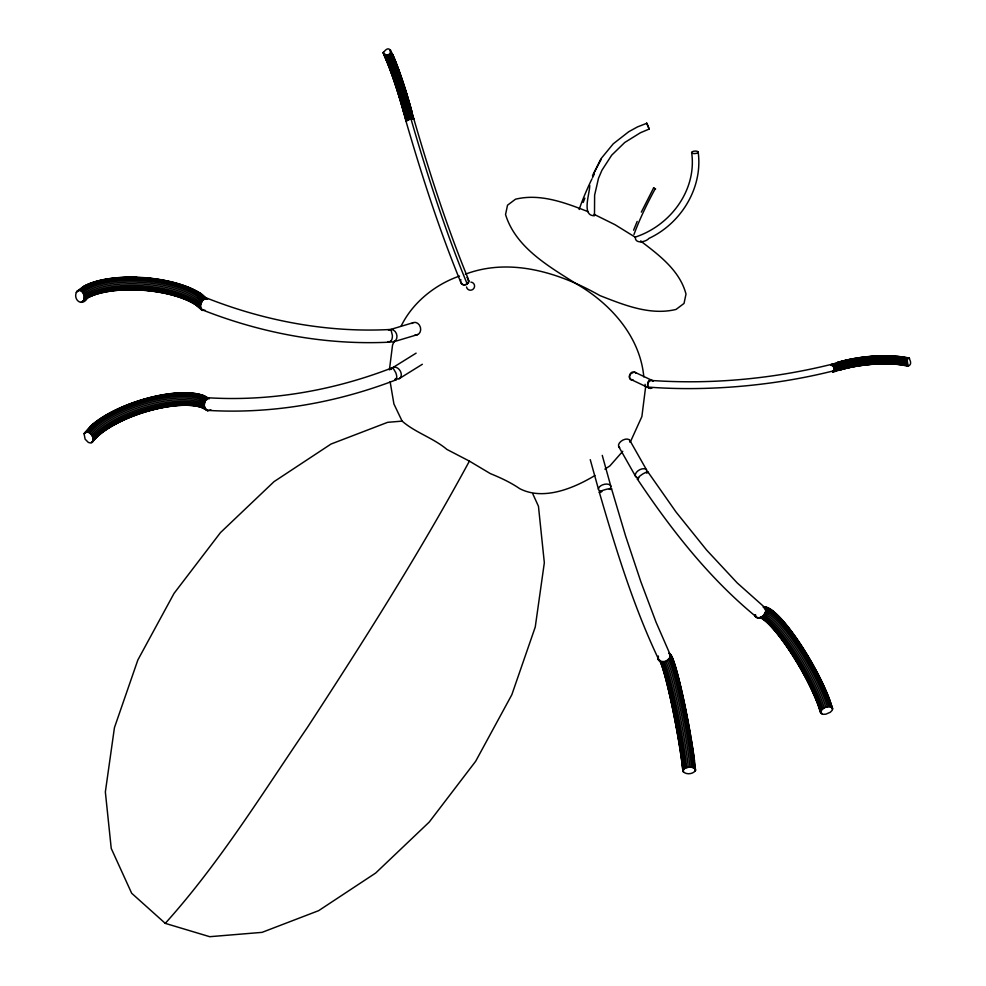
<?xml version="1.0" encoding="UTF-8"?>
<svg xmlns="http://www.w3.org/2000/svg" width="986" height="986" viewBox="0 0 986 986"><rect width="100%" height="100%" fill="white"/><g stroke="black" fill="none" stroke-linecap="round" stroke-linejoin="round"><path stroke-width="1.48" d="M684.136 768.846C687.39 766.861 693.072 766.036 695.524 769.548L695.549 770.374C693.232 774.33 685.726 775.045 682.941 771.298L684.136 768.846A62.71 4.671 79.2 0 0 673.45 705.249A62.71 4.671 79.2 0 0 661.372 661.951L658.34 659.708L658.352 656.023M599.278 492.113C615.954 549.362 633.53 606.895 659.301 660.756C663.726 664.49 673.438 658.414 668.952 653.188L670.098 653.792A69.18 5.164 79.2 0 1 673.475 661.988M908.229 365.88C903.373 345.987 919.568 370.773 902.708 364.98A64.115 24.034 -5.6 0 0 838.839 370.366M208.379 410.41C272.136 414.157 336.546 402.769 396.039 379.856L396.779 377.207A7.001 2.81 69.3 0 0 395.756 372.659L393.562 368.887A5.263 2.108 69.3 0 0 391.479 368.098C333.206 390.579 270.053 401.647 207.602 397.74L206.826 397.826C203.412 400.624 203.128 407.822 206.961 410.336L207.738 410.25L203.486 407.871M200.417 305.192L201.021 309.357C260.661 333.083 325.38 345.359 389.606 342.154L391.664 339.973A7.001 3.624 87.6 0 0 392.379 335.376L391.319 331.062A5.263 2.724 87.6 0 0 389.125 329.558C326.649 332.701 263.706 320.758 205.717 297.661L202.869 299.424L200.417 305.192A61.699 23.146 4.5 0 0 142.267 285.718A61.699 23.146 4.5 0 0 84.192 297.439M831.592 365.584L831.679 364.894L830.717 365.214C833.675 361.8 835.795 374.187 832.726 371.143M383.16 52.985C391.664 40.377 393.858 61.539 383.16 52.985L384.984 57.213A64.793 7.161 73.9 0 1 404.211 114.536L405.973 120.982L406.935 121.044M389.408 369.886L392.551 345.014L394.375 340.983M209.389 398.751L202.783 395.546A68.083 24.601 -17.6 0 0 90.811 426.051L84.069 433.692L85.116 439.177L88.37 442.443L90.724 443.034L97.762 436.28A63.634 22.986 -17.6 0 1 202.413 407.773M92.499 442.135C95.137 437.821 89.332 429.551 84.586 432.743M589.677 185.22C590.281 192.245 580.914 216.057 594.484 215.749L594.62 195.142L598.477 178.343L601.965 170.196L611.69 155.184L624.717 142.502L640.407 132.753L649.182 129.055L646.915 123.238L637.474 126.911L628.748 131.717L613.243 143.82L600.942 158.783L592.463 175.853M646.569 123.077L649.182 129.055M461.411 282.588L461.423 283.808C463.58 286.174 469.385 284.178 469.016 280.825L467.993 280.012M635.07 237.195L635.083 237.158C670.542 225.609 697.053 189.953 691.642 152.522M907.058 364.561A62.291 23.344 -5.6 0 0 839.554 368.912L834.119 370.699L832.899 372.178L839.16 370.107A63.338 23.738 -5.6 0 1 907.773 365.683M91.944 435.701A61.958 22.395 -17.6 0 1 148.048 404.753A61.958 22.395 -17.6 0 1 204.262 405.11L205.31 400.686L208.268 398.64M754.537 614.759C757.371 623.251 771.052 611.887 763.435 607.302L766.467 607.191A69.18 13.767 59.8 0 1 786.766 625.827M390.789 369.553L391.479 368.098M82.048 302.049C87.101 298.98 82.651 287.209 76.957 291.338C72.298 298.696 81.468 307.928 87.52 297.994A63.634 23.874 4.5 0 1 196.3 305.253L201.797 310.035L204.952 310.22M142.662 277.719A69.18 25.956 4.5 0 1 201.834 294.284L207.59 299.276C202.179 296.959 198.124 306.424 201.797 310.035M583.182 202.463L584.895 198.161M633.591 230.194L637.178 221.406M832.578 708.429L832.172 707.665C828.302 705.2 821.091 707.911 820.574 712.644L822.903 714.308L825.8 714.197L830.274 712.274L832.184 710.327L832.578 708.429L829.534 699.382A68.083 13.545 59.8 0 0 767.49 607.844L764.483 607.943M593.966 214.282L614.993 224.685L635.329 237.256C634.898 244.331 646.077 242.014 648.924 238.402C681.055 223.465 703.03 187.796 698.174 152.14A3.278 1.232 -3.9 0 0 693.269 151.351A3.278 1.232 -3.9 0 0 693.269 153.496A3.278 1.232 -3.9 0 0 698.187 152.14M401.08 326.23C412.419 302.727 435.023 284.51 459.513 276.068M630.313 442.048L641.886 416.56L645.571 387.301L645.066 384.33M641.331 212.126L653.595 187.956L655.53 188.992L653.595 187.956M593.486 174.041L595.951 169.185M596.592 167.965L597.873 165.525M598.502 164.305L601.127 159.461M469.398 461.115C419.962 552.419 364.278 640.197 307.607 727.138C262.116 793.804 219.397 863.206 165.266 923.364L131.668 893.254L111.233 848.428L105.354 791.955L114.438 727.668L137.867 659.942L174.029 593.412L220.47 532.6L274.022 481.649L331.037 444.033L387.634 422.328L402.115 421.121C415.648 432.829 433.248 437.92 446.892 449.419L469.398 461.115L490.313 473.588C500.531 477.766 510.526 482.351 519.671 488.637C543.483 500.974 573.766 488.243 594.903 475.523M825.787 707.319A61.958 12.325 59.8 0 0 794.617 645.756A61.958 12.325 59.8 0 0 763.558 615.498L765.888 611.431L765.272 607.918L737.208 582.923L706.617 550.065L676.014 512.005L647.888 471.887M647.555 472.812L647.901 472.245A5.263 1.048 -33.7 0 0 646.816 471.924L643.279 473.687A7.001 1.393 -33.7 0 0 639.359 476.485L637.35 478.703A5.263 1.048 -33.7 0 0 638.423 479.011M666.388 660.99L669.839 657.884L670.049 654.297L656.072 622.24L640.838 581.703L625.58 535.953L611.542 488.773M405.875 120.822L413.565 118.037C429.391 172.476 446.757 226.57 468.288 279.063M390.456 50.039L392.724 54.846A64.953 7.173 73.9 0 1 412 112.318L413.59 118.986L411.914 112.614A66.629 7.358 73.9 0 0 392.132 53.663M649.121 380.337C647.124 381.52 647.013 388.743 649.614 387.868M622.758 451.28L609.853 465.947L604.862 469.139M84.069 433.692L89.603 427.542A70.092 25.328 -17.6 0 1 97.897 420.948M86.349 431.843L91.747 425.841A66.863 24.157 -17.6 0 1 201.736 395.879L207.159 398.936M85.72 432.842L89.43 428.713M87.495 431.954L92.844 426.001A65.618 23.713 -17.6 0 1 200.774 396.606L206.16 399.638M88.715 432.435L94.003 426.544A64.435 23.282 -17.6 0 1 199.973 397.691L205.31 400.686M94.299 439.066L96.086 437.069A65.939 23.824 -17.6 0 1 174.275 405.591M91.71 442.763L97.022 436.86A64.731 23.393 -17.6 0 1 202.364 407.464M831.839 364.426L833.034 365.128L834.07 368.838A62.032 23.257 -5.6 0 1 906.726 362.725M640.9 241.78L640.888 241.151M76.957 291.338L83.563 286.396A69.18 25.956 4.5 0 1 136.992 277.436M76.279 292.398L84.549 286.1A68.083 25.537 4.5 0 1 200.947 293.865L206.641 298.82M79.989 290.377L85.609 286.223A66.863 25.081 4.5 0 1 199.924 293.853L205.569 298.758M81.098 290.87L86.657 286.753A65.618 24.613 4.5 0 1 198.839 294.235L204.435 299.091M82.121 291.733L87.631 287.653A64.435 24.169 4.5 0 1 197.779 294.999L203.313 299.806M81.012 302.369L86.534 298.29A64.731 24.28 4.5 0 1 197.188 305.672M210.942 409.868L207.701 410.755L200.478 406.392A62.069 22.431 -17.6 0 0 143.266 410.768A62.069 22.431 -17.6 0 0 93.214 439.978M392.958 367.544L416.117 353.148M399.207 378.661L422.353 364.278M610.544 489.475L611.246 489.081A5.263 0.752 -15.9 0 0 610.901 488.514L607.339 489.081A7.001 1.011 -15.9 0 0 602.643 490.449L599.574 491.804A5.263 0.752 -15.9 0 0 599.932 492.371L600.831 492.297M756.743 617.544L759.43 617.778L762.301 616.57A61.699 12.276 59.8 0 1 793.225 646.668A61.699 12.276 59.8 0 1 824.259 707.985M388.361 329.891L389.125 329.558M201.021 309.357L202.303 309.247M413.565 118.037L413.159 119.269M830.988 364.709L837.36 362.614A65.643 24.601 -5.6 0 1 902.757 357.105L909.265 358.115M832.258 364.721L837.792 362.885A64.793 24.28 -5.6 0 1 902.326 357.462L907.884 358.349M832.726 365.227L838.236 363.415A63.967 23.972 -5.6 0 1 901.943 358.054L907.465 358.941M833.17 365.954L838.642 364.142A63.203 23.689 -5.6 0 1 907.12 359.73M833.564 366.841L839.012 365.042A62.636 23.479 -5.6 0 1 906.873 360.666M833.873 367.815L833.897 367.815A62.217 23.319 -5.6 0 1 906.726 361.689M832.43 371.907L839.406 369.614M465.355 274.194C510.588 257.149 559.801 272.863 600.043 295.652C623.928 304.933 650.057 315.742 676.039 309.431L684.025 303.441L685.997 294.087C679.896 270.657 659.203 255.152 640.814 241.176M413.011 322.742L389.297 329.854A6.384 5.176 73.3 0 1 396.964 336.004A6.384 5.176 73.3 0 1 390.037 341.464M394.08 341.661L417.793 334.55M387.276 54.834A62.032 6.853 73.9 0 1 408.931 119.355L405.739 120.317L406.676 120.07M832.085 364.204C773.32 378.797 712.262 384.602 651.832 380.497M413.763 118.764L410.965 118.825L409.35 112.663A62.291 6.89 73.9 0 0 389.236 54.045M660.287 661.372L664.847 661.581A61.699 4.597 79.2 0 1 676.519 698.852A61.699 4.597 79.2 0 1 688.314 767.318M765.235 608.892L768.217 608.793A66.863 13.311 59.8 0 1 829.152 698.704L832.172 707.665M765.629 610.087L768.587 609.989A65.618 13.064 59.8 0 1 828.388 698.224L831.371 707.098M765.654 611.443L768.575 611.345A64.435 12.818 59.8 0 1 827.291 697.977L830.249 706.765M765.296 612.861L768.193 612.762M754.943 615.942L755.732 615.917L755.535 614.722M755.695 616.903L757.149 617.532M758.012 617.852L762.314 617.68A62.069 12.35 59.8 0 1 793.952 653.225A62.069 12.35 59.8 0 1 821.769 709.747M908.809 357.93L903.188 357.018A66.469 24.921 -5.6 0 0 836.966 362.589M905.394 357.881L909.659 358.571M908.698 365.794L903.139 364.894A64.953 24.342 -5.6 0 0 872.129 364.241M165.266 923.364L209.735 936.7L262.054 932.362L318.651 910.657L375.666 873.041L429.218 822.09L475.659 761.278L511.82 694.748L535.25 627.034L544.334 562.735L538.455 506.262L532.797 493.85M634.516 372.067L652.67 380.695M631.225 379.585L649.392 388.213M669.753 654.137L670.887 654.741A68.083 5.078 79.2 0 1 690.557 735.79M670.172 655.296L671.293 655.887A66.863 4.992 79.2 0 1 694.378 759.886L695.549 770.374M670.172 656.553L671.281 657.132A65.618 4.893 79.2 0 1 693.934 759.208L695.068 768.772M669.753 657.835L670.85 658.414A64.435 4.807 79.2 0 1 693.084 758.628L694.218 768.106M668.939 659.055L670.036 659.634A63.35 4.72 79.2 0 1 682.238 703.363A63.35 4.72 79.2 0 1 693.035 767.601M657.921 658.562L658.562 659.831M658.34 659.708L659.449 660.3A64.731 4.831 79.2 0 1 681.782 760.97L682.916 770.46M661.68 661.779L662.752 662.345A62.069 4.634 79.2 0 1 674.72 705.224A62.069 4.634 79.2 0 1 685.282 768.156M659.141 660.669L660.238 661.249A63.634 4.745 79.2 0 1 682.201 760.218L683.323 769.622M208.354 398.085L203.868 395.645A69.18 24.995 -17.6 0 0 90.083 426.63M204.681 402.005L199.394 399.034A63.35 22.888 -17.6 0 0 141.023 403.496A63.35 22.888 -17.6 0 0 89.899 433.273M207.701 410.755L201.378 407.28A62.71 22.666 -17.6 0 0 143.586 411.692A62.71 22.666 -17.6 0 0 93.004 441.186M588.26 211.768L588.124 211.694C565.311 202.771 540.229 193.17 515.493 199.209L507.519 205.199L505.547 214.541C515.752 247.708 548.955 266.454 576.551 283.956C610.519 303.589 640.136 336.448 643.809 376.899M765.272 607.918L763.312 606.957L765.21 606.895A70.092 13.952 59.8 0 1 768.538 608.498M756.287 616.879C709.082 578.227 671.109 529.544 637.35 479.048M202.29 300.853L196.793 296.083A63.35 23.763 4.5 0 0 136.13 280.616A63.35 23.763 4.5 0 0 82.984 292.904M200.552 308.063L195.117 303.343A62.069 23.282 4.5 0 0 135.661 288.183A62.069 23.282 4.5 0 0 83.625 300.274M201.6 309.505L202.746 310.491M201.058 309.21L195.585 304.452A62.71 23.528 4.5 0 0 135.526 289.144A62.71 23.528 4.5 0 0 82.935 301.322M669.321 653.385L670.049 654.297M405.973 120.982L405.887 120.847C421.811 175.557 439.275 229.911 460.943 282.649M92.647 437.143A61.699 22.296 -17.6 0 1 148.516 406.318A61.699 22.296 -17.6 0 1 204.484 406.676L205.704 409.338M629.758 440.261L646.569 469.915M618.912 446.941L635.723 476.608M402.115 421.121L393.919 403.977L390.123 381.705M389.79 49.62L392.613 55.549A64.115 7.087 73.9 0 1 411.655 112.293L413.307 118.542M383.246 52.258L384.922 55.869M383.764 54.218L385.403 57.755A63.967 7.075 73.9 0 1 404.396 114.351L406.047 120.6M832.591 709.341L829.509 700.22A69.18 13.767 59.8 0 0 819.945 678.676M819.625 707.554L821.782 713.975M820.993 713.408L817.628 703.006A63.634 12.658 59.8 0 0 760.576 617.791M820.574 712.644L817.616 703.831A64.731 12.88 59.8 0 0 760.6 617.643M602.261 455.384L610.889 486.468M590.257 459.649L598.465 489.253M412.703 118.554L411.063 112.342A63.338 7.001 73.9 0 0 390.616 52.739M411.901 118.653L410.275 112.466A62.734 6.927 73.9 0 0 390.025 53.441M407.957 119.651L407.957 119.676A62.217 6.877 73.9 0 0 386.253 54.969M407.119 120.009L405.492 113.834A62.636 6.927 73.9 0 0 385.279 54.896M406.466 120.329L404.827 114.117A63.203 6.988 73.9 0 0 384.429 54.637M405.024 116.065L405.751 118.838M406.121 120.23L406.331 121.056M694.649 767.009L695.142 771.212M682.25 762.4L682.743 766.553M683.064 769.314L683.397 772.075M682.941 771.298L681.807 761.722A65.939 4.918 79.2 0 0 659.535 659.954M467.191 283.894A232.573 26.055 73.7 0 1 410.952 118.764M466.957 277.485A4.104 3.993 -48 0 1 464.246 284.892L463.21 284.695A4.104 3.993 -48 0 1 460.832 279.556M470.901 282.132A4.104 3.993 -48 0 1 474.562 286.076A4.104 3.993 -48 0 1 470.852 290.192A4.104 3.993 -48 0 1 466.538 286.963M632.297 379.992A3.648 2.958 -66 0 1 629.499 377.65A3.648 2.958 -66 0 1 631.188 373.546M631.952 373.127A3.648 2.958 -66 0 1 632.765 372.93M388.299 54.526A62.056 6.853 73.9 0 1 409.954 119.059M633.961 234.532A83.144 16.207 -60.9 0 1 655.222 188.782M392.551 54.205A65.803 7.272 73.9 0 1 412.086 112.429M385.366 56.892A66.469 7.346 73.9 0 1 394.77 81.924M395.189 83.157A66.469 7.346 73.9 0 1 396.84 88.21M397.247 89.492A66.469 7.346 73.9 0 1 400.883 101.324M401.265 102.655A66.469 7.346 73.9 0 1 402.806 108.004M403.188 109.347A66.469 7.346 73.9 0 1 404.654 114.684M384.811 56.572A65.643 7.259 73.9 0 1 404.309 114.647M391.935 54.292A67.356 7.444 73.9 0 1 393.34 57.607M393.821 58.778A67.356 7.444 73.9 0 1 395.287 62.475M395.78 63.77A67.356 7.444 73.9 0 1 397.309 67.824M397.814 69.217A67.356 7.444 73.9 0 1 399.367 73.568M399.786 74.763A67.356 7.444 73.9 0 1 401.462 79.656M401.881 80.914A67.356 7.444 73.9 0 1 403.138 84.734M403.964 87.323A67.356 7.444 73.9 0 1 405.209 91.279M385.736 56.177A67.221 7.432 73.9 0 1 387.141 59.493M391.615 71.078A67.221 7.432 73.9 0 1 393.167 75.417M579.164 209.451A83.144 16.207 -60.9 0 1 591.933 178.91M592.5 177.726A83.144 16.207 -60.9 0 1 594.262 174.152M667.805 660.139A62.525 4.659 79.2 0 1 679.637 697.928A62.525 4.659 79.2 0 1 691.58 767.281M666.4 660.977A61.958 4.622 79.2 0 1 678.134 698.433A61.958 4.622 79.2 0 1 689.978 767.194M663.233 661.828A61.736 4.61 79.2 0 1 674.917 699.136A61.736 4.61 79.2 0 1 686.712 767.65M690.804 737.269A68.083 5.078 79.2 0 1 694.39 760.637M673.931 663.43A69.18 5.164 79.2 0 1 676.421 672.021M676.753 673.241A69.18 5.164 79.2 0 1 681.992 694.97M685.677 712.496A69.18 5.164 79.2 0 1 686.231 715.281M686.774 718.091A69.18 5.164 79.2 0 1 687.316 720.889M690.841 740.646A69.18 5.164 79.2 0 1 691.322 743.604M691.79 746.525A69.18 5.164 79.2 0 1 692.234 749.372M692.714 752.503A69.18 5.164 79.2 0 1 693.17 755.559M660.706 661.273A67.184 5.016 79.2 0 1 673.068 709.427M673.376 710.894A67.184 5.016 79.2 0 1 676.026 724.414M676.31 725.918A67.184 5.016 79.2 0 1 680.562 750.728M681.24 755.264A67.184 5.016 79.2 0 1 681.868 759.627M601.904 491.62A6.384 3.525 -15.5 0 1 599.365 486.973A6.384 3.525 -15.5 0 1 608.374 484.262A6.384 3.525 -15.5 0 1 609.336 489.376M768.205 612.787A63.35 12.608 59.8 0 1 800.472 649.022A63.35 12.608 59.8 0 1 828.893 706.691M764.581 614.253A62.525 12.436 59.8 0 1 795.912 644.782A62.525 12.436 59.8 0 1 827.353 706.876M760.909 617.754A62.71 12.485 59.8 0 1 792.867 653.656A62.71 12.485 59.8 0 1 820.981 710.746M760.884 617.322A61.736 12.288 59.8 0 1 791.832 647.469A61.736 12.288 59.8 0 1 822.891 708.811M788.59 628.144A69.18 13.767 59.8 0 1 805.463 652.732M806.203 653.94A69.18 13.767 59.8 0 1 819.267 677.333M769.795 609.348A70.092 13.952 59.8 0 1 775.538 614.266M783.969 623.534A70.092 13.952 59.8 0 1 785.78 625.765M770.99 625.395A67.184 13.373 59.8 0 1 775.514 630.609M778.127 633.862A67.184 13.373 59.8 0 1 782.403 639.483M784.03 641.713A67.184 13.373 59.8 0 1 787.296 646.372M789.737 649.996A67.184 13.373 59.8 0 1 802.407 670.776M804.625 674.781A67.184 13.373 59.8 0 1 808.803 682.768M809.469 684.074A67.184 13.373 59.8 0 1 813.203 691.827M814.337 694.329A67.184 13.373 59.8 0 1 817.776 702.451M764.261 619.738A65.939 13.126 59.8 0 1 817.998 704.509M619.664 447.632A6.384 3.796 -29.5 0 1 622.856 440.089A6.384 3.796 -29.5 0 1 630.14 442.258M638.866 477.816A6.384 3.796 -29.5 0 1 635.748 473.428A6.384 3.796 -29.5 0 1 643.427 468.707A6.384 3.796 -29.5 0 1 646.545 473.083M91.02 434.382A62.525 22.592 -17.6 0 1 147.617 403.175A62.525 22.592 -17.6 0 1 204.324 403.52M93.078 438.597A61.736 22.308 -17.6 0 1 148.972 407.76A61.736 22.308 -17.6 0 1 204.977 408.118M101.558 418.508A70.092 25.328 -17.6 0 1 110.802 413.171M126.763 405.875A70.092 25.328 -17.6 0 1 133.455 403.36M141.676 400.649A70.092 25.328 -17.6 0 1 145.829 399.441M160.952 395.867A70.092 25.328 -17.6 0 1 163.947 395.324M174.128 393.932A70.092 25.328 -17.6 0 1 183.31 393.352M186.169 393.328A70.092 25.328 -17.6 0 1 193.798 393.722M196.571 394.067A70.092 25.328 -17.6 0 1 204.891 396.138M200.454 395.485A70.758 25.562 -17.6 0 1 205.803 397.025M175.607 405.456A65.939 23.824 -17.6 0 1 192.738 405.135M196.719 405.591A65.939 23.824 -17.6 0 1 199.554 406.096M391.294 369.356A6.384 4.683 58.1 0 1 397.715 368.16A6.384 4.683 58.1 0 1 401.154 375.986A6.384 4.683 58.1 0 1 395.337 378.55M396.039 379.856A5.263 2.108 69.3 0 1 394.733 379.733M142.847 411.778A67.184 24.28 -17.6 0 1 150.205 409.597M83.662 294.309A62.525 23.454 4.5 0 1 142.489 282.464A62.525 23.454 4.5 0 1 201.427 302.16M84.069 295.849A61.958 23.245 4.5 0 1 142.378 284.091A61.958 23.245 4.5 0 1 200.811 303.639M84.044 298.943A61.736 23.159 4.5 0 1 142.144 287.209A61.736 23.159 4.5 0 1 200.355 306.695M82.713 287.086A70.092 26.289 4.5 0 1 100.671 280.776M102.113 280.468A70.092 26.289 4.5 0 1 104.75 279.975M108.879 279.321A70.092 26.289 4.5 0 1 111.726 278.952M116.077 278.496A70.092 26.289 4.5 0 1 122.104 278.089M142.588 278.298A70.092 26.289 4.5 0 1 145.46 278.508M151.203 279.075A70.092 26.289 4.5 0 1 154.062 279.42M163.836 280.961A70.092 26.289 4.5 0 1 166.572 281.503M173.474 283.068A70.092 26.289 4.5 0 1 177.714 284.202M183.088 285.866A70.092 26.289 4.5 0 1 193.897 290.167M195.265 290.833A70.092 26.289 4.5 0 1 202.549 295.073M86.669 297.525A65.939 24.736 4.5 0 1 92.092 295.159M93.584 294.629A65.939 24.736 4.5 0 1 102.174 292.275M103.727 291.942A65.939 24.736 4.5 0 1 113.957 290.377M118.258 289.97A65.939 24.736 4.5 0 1 153.779 291.116M155.258 291.326A65.939 24.736 4.5 0 1 179.908 297.02M181.276 297.489A65.939 24.736 4.5 0 1 190.076 301.063M193.835 302.985A65.939 24.736 4.5 0 1 198.211 305.685M411.877 323.507A6.384 5.176 73.3 0 1 420.393 327.266A6.384 5.176 73.3 0 1 415.106 334.846M389.606 342.154A5.263 2.724 87.6 0 1 388.077 341.55M834.168 370.687A232.573 87.138 -5.8 0 1 648.085 387.079M652.017 388.016A4.104 3.291 -64.6 0 1 647.666 384.207L647.987 383.197A4.104 3.291 -64.6 0 1 653.398 381.151M632.963 379.709A4.104 3.291 -64.6 0 1 629.82 374.557A4.104 3.291 -64.6 0 1 635.81 373.201M834.168 369.812A62.056 23.257 -5.6 0 1 906.824 363.698M839.419 369.614A62.734 23.516 -5.6 0 1 907.379 365.239M838.445 370.342A64.953 24.342 -5.6 0 1 870.786 364.352M838.014 370.07A65.803 24.662 -5.6 0 1 840.417 369.368M846.654 367.753A65.803 24.662 -5.6 0 1 849.217 367.174M850.524 366.903A65.803 24.662 -5.6 0 1 853.149 366.385M857.142 365.67A65.803 24.662 -5.6 0 1 859.841 365.251M863.921 364.697A65.803 24.662 -5.6 0 1 868.025 364.241M872.142 363.883A65.803 24.662 -5.6 0 1 896.188 363.785M836.387 363.341A67.849 25.426 -5.6 0 1 841.403 361.924M858.905 358.386A67.849 25.426 -5.6 0 1 861.702 357.992M867.347 357.339A67.849 25.426 -5.6 0 1 870.17 357.08M897.667 356.969A67.849 25.426 -5.6 0 1 901.5 357.351M836.633 362.848A67.221 25.192 -5.6 0 1 854.825 358.596M856.193 358.362A67.221 25.192 -5.6 0 1 861.715 357.536M863.107 357.363A67.221 25.192 -5.6 0 1 896.064 356.427M897.359 356.525A67.221 25.192 -5.6 0 1 903.607 357.203"/></g></svg>
